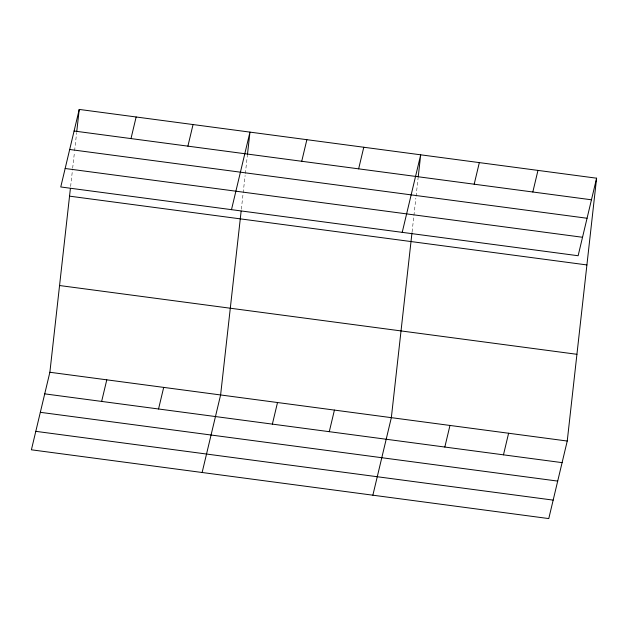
<?xml version="1.0" encoding="UTF-8"?>
<svg xmlns="http://www.w3.org/2000/svg" width="628" height="628" viewBox="0 0 628 628"><rect width="100%" height="100%" fill="white"/><g stroke="black" fill="none" stroke-linecap="round" stroke-linejoin="round"><path stroke-width="0.47" stroke-dasharray="3.14 2.35" d="M70.619 186.524L72.558 169.175M72.66 168.21L74.387 152.792M74.599 150.861L76.647 132.555M241.348 209.218L245.116 175.487M245.336 173.556L247.377 155.249M412.086 231.913L415.854 198.181M416.066 196.258L418.107 177.944"/><path stroke-width="0.94" d="M596.6 178.195L578.129 255.737L60.759 186.963L79.23 109.421L596.6 178.195L567.241 441.037L548.77 518.579L31.4 449.805L49.871 372.263L70.399 188.447M76.749 131.59L79.23 109.421M241.136 211.141L220.609 394.957L202.13 472.499M247.487 154.284L249.96 132.116L231.489 209.658M411.976 232.878L391.338 417.651L372.867 495.194M418.217 176.978L420.697 154.818L402.218 232.352M130.993 138.584L136.143 116.989M101.642 401.425L106.784 379.83M187.905 146.151L193.047 124.556M158.546 408.985L163.696 387.39M301.73 161.278L306.872 139.683M272.371 424.12L277.513 402.524M358.635 168.846L363.785 147.25M329.284 431.679L334.426 410.084M474.187 184.208L479.329 162.613M444.828 447.042L449.97 425.446M532.819 191.995L537.968 170.4M503.468 454.837L508.609 433.241M74.08 131.017L591.458 199.79M69.684 149.48L587.054 218.254M65.155 168.5L582.525 237.274M69.543 196.156L586.913 264.938M59.558 285.528L576.928 354.302M49.871 372.263L567.241 441.037M44.729 393.858L562.099 462.632M40.333 412.321L557.703 481.095M35.796 431.342L553.166 500.116"/></g></svg>
